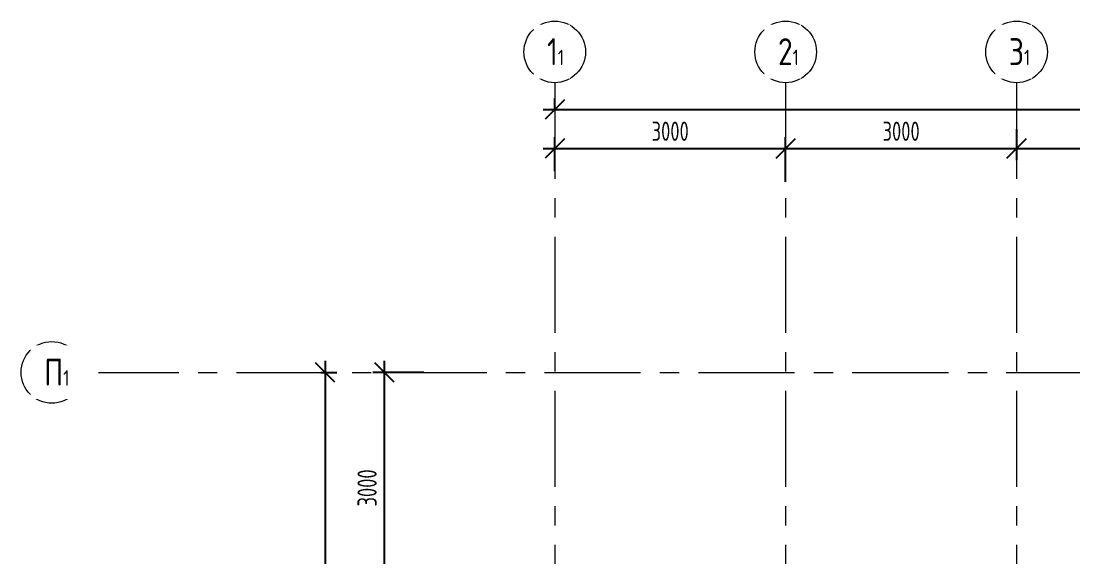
# Model space of a CAD drawing. Header units: millimetres. Extents: x -13407 to 95998, y -2719 to 109387.
# Drawn here: x -13364 to 315, y 72878 to 79850 of the extents above; entities that cross this region are included whole.
import ezdxf

# ---------------------------------------------------------------- set-up
doc = ezdxf.new("R2010")
doc.units = ezdxf.units.MM
doc.linetypes.add('CENTER', pattern=[2, 1.25, -0.25, 0.25, -0.25])
doc.layers.add('АР_Оси', color=193, linetype='Continuous', lineweight=9)
doc.layers.add('АР_Оси размеры', color=164, linetype='Continuous', lineweight=9)
doc.styles.add('ГОСТ 2.304', font='isocpeur.ttf', dxfattribs={"width": 0.7})
doc.dimstyles.new('СПДС', dxfattribs={"dimscale": 100, "dimtxt": 2.5, "dimasz": 2.5, "dimexe": 1.5, "dimexo": 0, "dimgap": 1, "dimtad": 1, "dimdec": 0, "dimrnd": 1, "dimtxsty": 'ГОСТ 2.304', "dimblk": 'OBLIQUE', "dimcen": 2.5, "dimdle": 1.5, "dimadec": 0, "dimazin": 2, "dimtfac": 0.75, "dimtdec": 0, "dimtmove": 1, "dimatfit": 3, "dimfxl": 1, "dimtolj": 1, "dimarcsym": 1})

# ---------------------------------------------------------------- blocks, each defined once
blk = doc.blocks.new('_Oblique')
at = {"color": 253, "linetype": 'ByBlock', "lineweight": -2}
blk.add_line((-0.5, -0.5), (0.5, 0.5), dxfattribs=at)
blk = doc.blocks.new('*D331')
at = {"layer": 'АР_Оси размеры', "color": 253, "lineweight": -2, "ltscale": 100, "transparency": 16777216}
for p, q in [((-8643, 72137), (-8643, 75437)), ((-8131, 75287), (-8793, 75287)), ((-7988, 72287), (-8793, 72287))]:
    blk.add_line(p, q, dxfattribs=at)
at = {"layer": 'АР_Оси размеры', "color": 253, "lineweight": -2, "ltscale": 100, "transparency": 16777216, "xscale": 250, "yscale": 250, "zscale": 250}
for p, rotation in [((-8643, 75287), 90), ((-8643, 72287), 270)]:
    blk.add_blockref('_Oblique', p, dxfattribs=dict(at, rotation=rotation))
at = {"layer": 'АР_Оси размеры', "color": 253, "ltscale": 100, "transparency": 16777216, "insert": (-8868, 73787), "char_height": 250, "attachment_point": 5, "rotation": 90, "style": 'ГОСТ 2.304'}
blk.add_mtext('\\A1;3000', dxfattribs=at)
blk = doc.blocks.new('*D332')
at = {"layer": 'АР_Оси размеры', "color": 253, "lineweight": -2, "ltscale": 100, "transparency": 16777216}
for p, q in [((-9413, 75437), (-9413, 27222)), ((-9469, 75287), (-9263, 75287)), ((-9469, 27372), (-9263, 27372))]:
    blk.add_line(p, q, dxfattribs=at)
at = {"layer": 'АР_Оси размеры', "color": 253, "lineweight": -2, "ltscale": 100, "transparency": 16777216, "xscale": 250, "yscale": 250, "zscale": 250}
for p, rotation in [((-9413, 75287), 90), ((-9413, 27372), 270)]:
    blk.add_blockref('_Oblique', p, dxfattribs=dict(at, rotation=rotation))
at = {"layer": 'АР_Оси размеры', "color": 253, "ltscale": 100, "transparency": 16777216, "insert": (-9638, 51330), "char_height": 250, "attachment_point": 5, "rotation": 90, "style": 'ГОСТ 2.304'}
blk.add_mtext('\\A1;47915', dxfattribs=at)
blk = doc.blocks.new('*D282')
at = {"layer": 'АР_Оси размеры', "color": 253, "lineweight": -2, "ltscale": 100, "transparency": 16777216}
for p, q in [((-6430, 77900), (-6430, 78344)), ((-3430, 77900), (-3430, 78344)), ((-6580, 78194), (-3280, 78194))]:
    blk.add_line(p, q, dxfattribs=at)
at = {"layer": 'АР_Оси размеры', "color": 253, "lineweight": -2, "ltscale": 100, "transparency": 16777216, "xscale": 250, "yscale": 250, "zscale": 250, "rotation": 180}
blk.add_blockref('_Oblique', (-6430, 78194), dxfattribs=at)
at = {"layer": 'АР_Оси размеры', "color": 253, "lineweight": -2, "ltscale": 100, "transparency": 16777216, "xscale": 250, "yscale": 250, "zscale": 250}
blk.add_blockref('_Oblique', (-3430, 78194), dxfattribs=at)
at = {"layer": 'АР_Оси размеры', "color": 253, "ltscale": 100, "transparency": 16777216, "insert": (-4930, 78419), "char_height": 250, "attachment_point": 5, "style": 'ГОСТ 2.304'}
blk.add_mtext('\\A1;3000', dxfattribs=at)
blk = doc.blocks.new('*D283')
at = {"layer": 'АР_Оси размеры', "color": 253, "lineweight": -2, "ltscale": 100, "transparency": 16777216}
for p, q in [((-430, 78447), (-430, 78044)), ((-3430, 77764), (-3430, 78344)), ((-3580, 78194), (-280, 78194))]:
    blk.add_line(p, q, dxfattribs=at)
at = {"layer": 'АР_Оси размеры', "color": 253, "lineweight": -2, "ltscale": 100, "transparency": 16777216, "xscale": 250, "yscale": 250, "zscale": 250, "rotation": 180}
blk.add_blockref('_Oblique', (-3430, 78194), dxfattribs=at)
at = {"layer": 'АР_Оси размеры', "color": 253, "lineweight": -2, "ltscale": 100, "transparency": 16777216, "xscale": 250, "yscale": 250, "zscale": 250}
blk.add_blockref('_Oblique', (-430, 78194), dxfattribs=at)
at = {"layer": 'АР_Оси размеры', "color": 253, "ltscale": 100, "transparency": 16777216, "insert": (-1930, 78419), "char_height": 250, "attachment_point": 5, "style": 'ГОСТ 2.304'}
blk.add_mtext('\\A1;3000', dxfattribs=at)
blk = doc.blocks.new('*D284')
at = {"layer": 'АР_Оси размеры', "color": 253, "lineweight": -2, "ltscale": 100, "transparency": 16777216}
for p, q in [((-430, 78447), (-430, 78044)), ((2570, 78065), (2570, 78344)), ((-580, 78194), (2720, 78194))]:
    blk.add_line(p, q, dxfattribs=at)
at = {"layer": 'АР_Оси размеры', "color": 253, "lineweight": -2, "ltscale": 100, "transparency": 16777216, "xscale": 250, "yscale": 250, "zscale": 250, "rotation": 180}
blk.add_blockref('_Oblique', (-430, 78194), dxfattribs=at)
at = {"layer": 'АР_Оси размеры', "color": 253, "lineweight": -2, "ltscale": 100, "transparency": 16777216, "xscale": 250, "yscale": 250, "zscale": 250}
blk.add_blockref('_Oblique', (2570, 78194), dxfattribs=at)
at = {"layer": 'АР_Оси размеры', "color": 253, "ltscale": 100, "transparency": 16777216, "insert": (1070, 78419), "char_height": 250, "attachment_point": 5, "style": 'ГОСТ 2.304'}
blk.add_mtext('\\A1;3000', dxfattribs=at)
blk = doc.blocks.new('*D299')
at = {"layer": 'АР_Оси размеры', "color": 253, "lineweight": -2, "ltscale": 100, "transparency": 16777216}
for p, q in [((-6430, 78700), (-6430, 78850)), ((57080, 78700), (57080, 78850)), ((-6580, 78700), (57230, 78700))]:
    blk.add_line(p, q, dxfattribs=at)
at = {"layer": 'АР_Оси размеры', "color": 253, "lineweight": -2, "ltscale": 100, "transparency": 16777216, "xscale": 250, "yscale": 250, "zscale": 250, "rotation": 180}
blk.add_blockref('_Oblique', (-6430, 78700), dxfattribs=at)
at = {"layer": 'АР_Оси размеры', "color": 253, "lineweight": -2, "ltscale": 100, "transparency": 16777216, "xscale": 250, "yscale": 250, "zscale": 250}
blk.add_blockref('_Oblique', (57080, 78700), dxfattribs=at)
at = {"layer": 'АР_Оси размеры', "color": 253, "ltscale": 100, "transparency": 16777216, "insert": (25325, 78925), "char_height": 250, "attachment_point": 5, "style": 'ГОСТ 2.304'}
blk.add_mtext('\\A1;63510', dxfattribs=at)

msp = doc.modelspace()

# ---------------------------------------------------------------- linework, layer by layer
at = {"layer": 'АР_Оси', "color": 253, "linetype": 'CENTER', "ltscale": 1000}
for p, q in [((-6430.1, 79049.7), (-6430.1, 23317.3)), ((-3430.1, 79049.7), (-3430.1, 23317.3)), ((-430.1, 79049.7), (-430.1, 23317.3)), ((-12563.8, 75287.2), (70614.6, 75287.2))]:
    msp.add_line(p, q, dxfattribs=at)
at = {"layer": 'АР_Оси', "color": 253, "ltscale": 0.5}
for centre in [(-6430.1, 79449.7), (-3430.1, 79449.7), (-430.1, 79449.7), (-12963.8, 75287.2)]:
    msp.add_circle(centre, 400, dxfattribs=at)

# ---------------------------------------------------------------- dimensions: what is measured, and where the dimension line sits
at = {"layer": 'АР_Оси размеры', "color": 253, "ltscale": 100}
for base, p1, p2, picture, middle in [((-3430.1, 78194.3), (-6430.1, 77900.4), (-3430.1, 77900.4), '*D282', (-4930.1, 78419.3)), ((-430.1, 78194.3), (-3430.1, 77763.9), (-430.1, 78447.1), '*D283', (-1930.1, 78419.3)), ((2569.9, 78194.3), (-430.1, 78447.1), (2569.9, 78065), '*D284', (1069.9, 78419.3))]:
    dim = msp.add_linear_dim(base=base, p1=p1, p2=p2, dimstyle='СПДС', override={"dimclrd": 253, "dimclre": 253, "dimclrt": 253}, dxfattribs=at)
    dim.commit()
    dim.dimension.update_dxf_attribs({"geometry": picture, "text_midpoint": middle})
for base, p1, p2, picture, middle in [((-9413.3, 27372.2), (-9469.1, 75287.2), (-9469.1, 27372.2), '*D332', (-9638.3, 51329.7)), ((-8642.7, 75287.2), (-7988.5, 72287.2), (-8131.5, 75287.2), '*D331', (-8867.7, 73787.2))]:
    dim = msp.add_linear_dim(base=base, p1=p1, p2=p2, angle=90, dimstyle='СПДС', override={"dimclrd": 253, "dimclre": 253, "dimclrt": 253}, dxfattribs=at)
    dim.commit()
    dim.dimension.update_dxf_attribs({"geometry": picture, "text_midpoint": middle})

# ---------------------------------------------------------------- next in the draw order: texts
at = {"layer": 'АР_Оси', "color": 253, "char_height": 350, "attachment_point": 1, "line_spacing_factor": 1.149209, "style": 'ГОСТ 2.304', "bg_fill": 2}
for s, insert, width in [('{\\W0.8;1\\H0.57143x;1}', (-6529.9, 79627.4), 123.867), ('{\\W0.8;2\\H0.57143x;1}', (-3529.9, 79627.4), 123.867), ('{\\W0.8;3\\H0.57143x;1}', (-529.9, 79627.4), 123.867), ('{\\W0.8;П\\H0.57143x;1}', (-13063.6, 75465), 528.82)]:
    msp.add_mtext(s, dxfattribs=dict(at, insert=insert, width=width))

# ---------------------------------------------------------------- next in the draw order: dimensions: what is measured, and where the dimension line sits
at = {"layer": 'АР_Оси размеры', "color": 253, "ltscale": 100}
dim = msp.add_linear_dim(base=(57079.9, 78699.7), p1=(-6430.1, 78699.7), p2=(57079.9, 78699.7), dimstyle='СПДС', override={"dimclrd": 253, "dimclre": 253, "dimclrt": 253}, dxfattribs=at)
dim.commit()
dim.dimension.update_dxf_attribs({"geometry": '*D299', "text_midpoint": (25324.9, 78924.7)})

doc.saveas('drawing.dxf')
